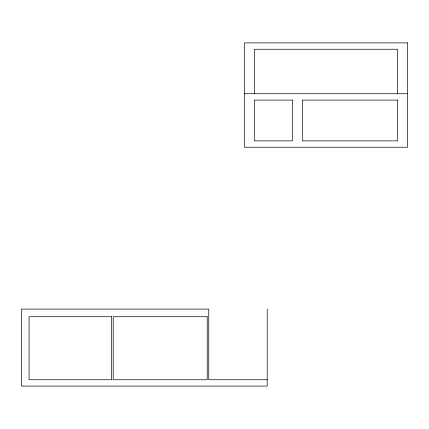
<?xml version="1.0" encoding="UTF-8"?>
<svg xmlns="http://www.w3.org/2000/svg" width="429" height="429" viewBox="0 0 429 429"><rect width="100%" height="100%" fill="white"/><g stroke="black" fill="none" stroke-linecap="round" stroke-linejoin="round"><path stroke-width="0.64" d="M244.391 93.726L407.55 93.726M267.203 379.745L208.751 379.745L208.751 309.094L21.45 309.094L21.45 386.1L267.203 386.1L267.203 309.094M397.64 93.726L397.64 49.255L254.306 49.255L254.306 93.726M407.55 42.9L244.391 42.9L244.391 147.222L407.55 147.222L407.55 42.9M292.428 100.08L254.306 100.08L254.306 140.868L292.428 140.868L292.428 100.08M397.64 100.08L302.338 100.08L302.338 140.868L397.64 140.868L397.64 100.08M111.669 316.72L29.075 316.72L29.075 379.745L111.669 379.745L111.669 316.72M207.223 316.72L113.192 316.72L113.192 379.745L207.223 379.745L207.223 316.72"/></g></svg>
